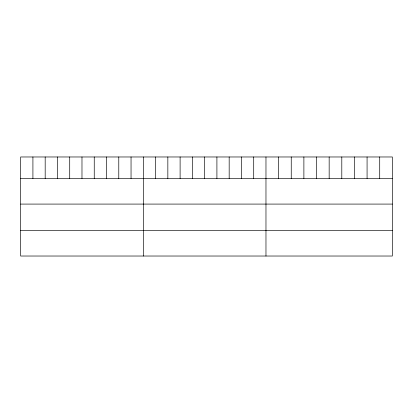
<?xml version="1.0" encoding="UTF-8"?>
<svg xmlns="http://www.w3.org/2000/svg" width="413" height="413" viewBox="0 0 413 413"><rect width="100%" height="100%" fill="white"/><g stroke="black" fill="none" stroke-linecap="round" stroke-linejoin="round"><path stroke-width="0.62" d="M392.35 178.499L392.35 256.024L20.65 256.024L20.65 156.976L392.35 156.976L392.35 178.499L20.65 178.499M20.65 204.084L392.35 204.084M20.65 230.444L392.35 230.444M379.712 156.976L379.712 178.499M367.074 156.976L367.074 178.499M354.437 156.976L354.437 178.499M341.799 156.976L341.799 178.499M329.161 156.976L329.161 178.499M316.523 156.976L316.523 178.499M303.885 156.976L303.885 178.499M291.248 156.976L291.248 178.499M278.61 156.976L278.61 178.499M265.972 156.976L265.972 256.024M253.706 156.976L253.706 178.499M241.44 156.976L241.44 178.499M229.174 156.976L229.174 178.499M216.908 156.976L216.908 178.499M204.641 156.976L204.641 178.499M192.375 156.976L192.375 178.499M180.109 156.976L180.109 178.499M167.843 156.976L167.843 178.499M155.577 156.976L155.577 178.499M143.311 156.976L143.311 256.024M131.045 156.976L131.045 178.499M118.779 156.976L118.779 178.499M106.513 156.976L106.513 178.499M94.247 156.976L94.247 178.499M81.981 156.976L81.981 178.499M69.714 156.976L69.714 178.499M57.448 156.976L57.448 178.499M45.182 156.976L45.182 178.499M32.916 156.976L32.916 178.499"/></g></svg>
